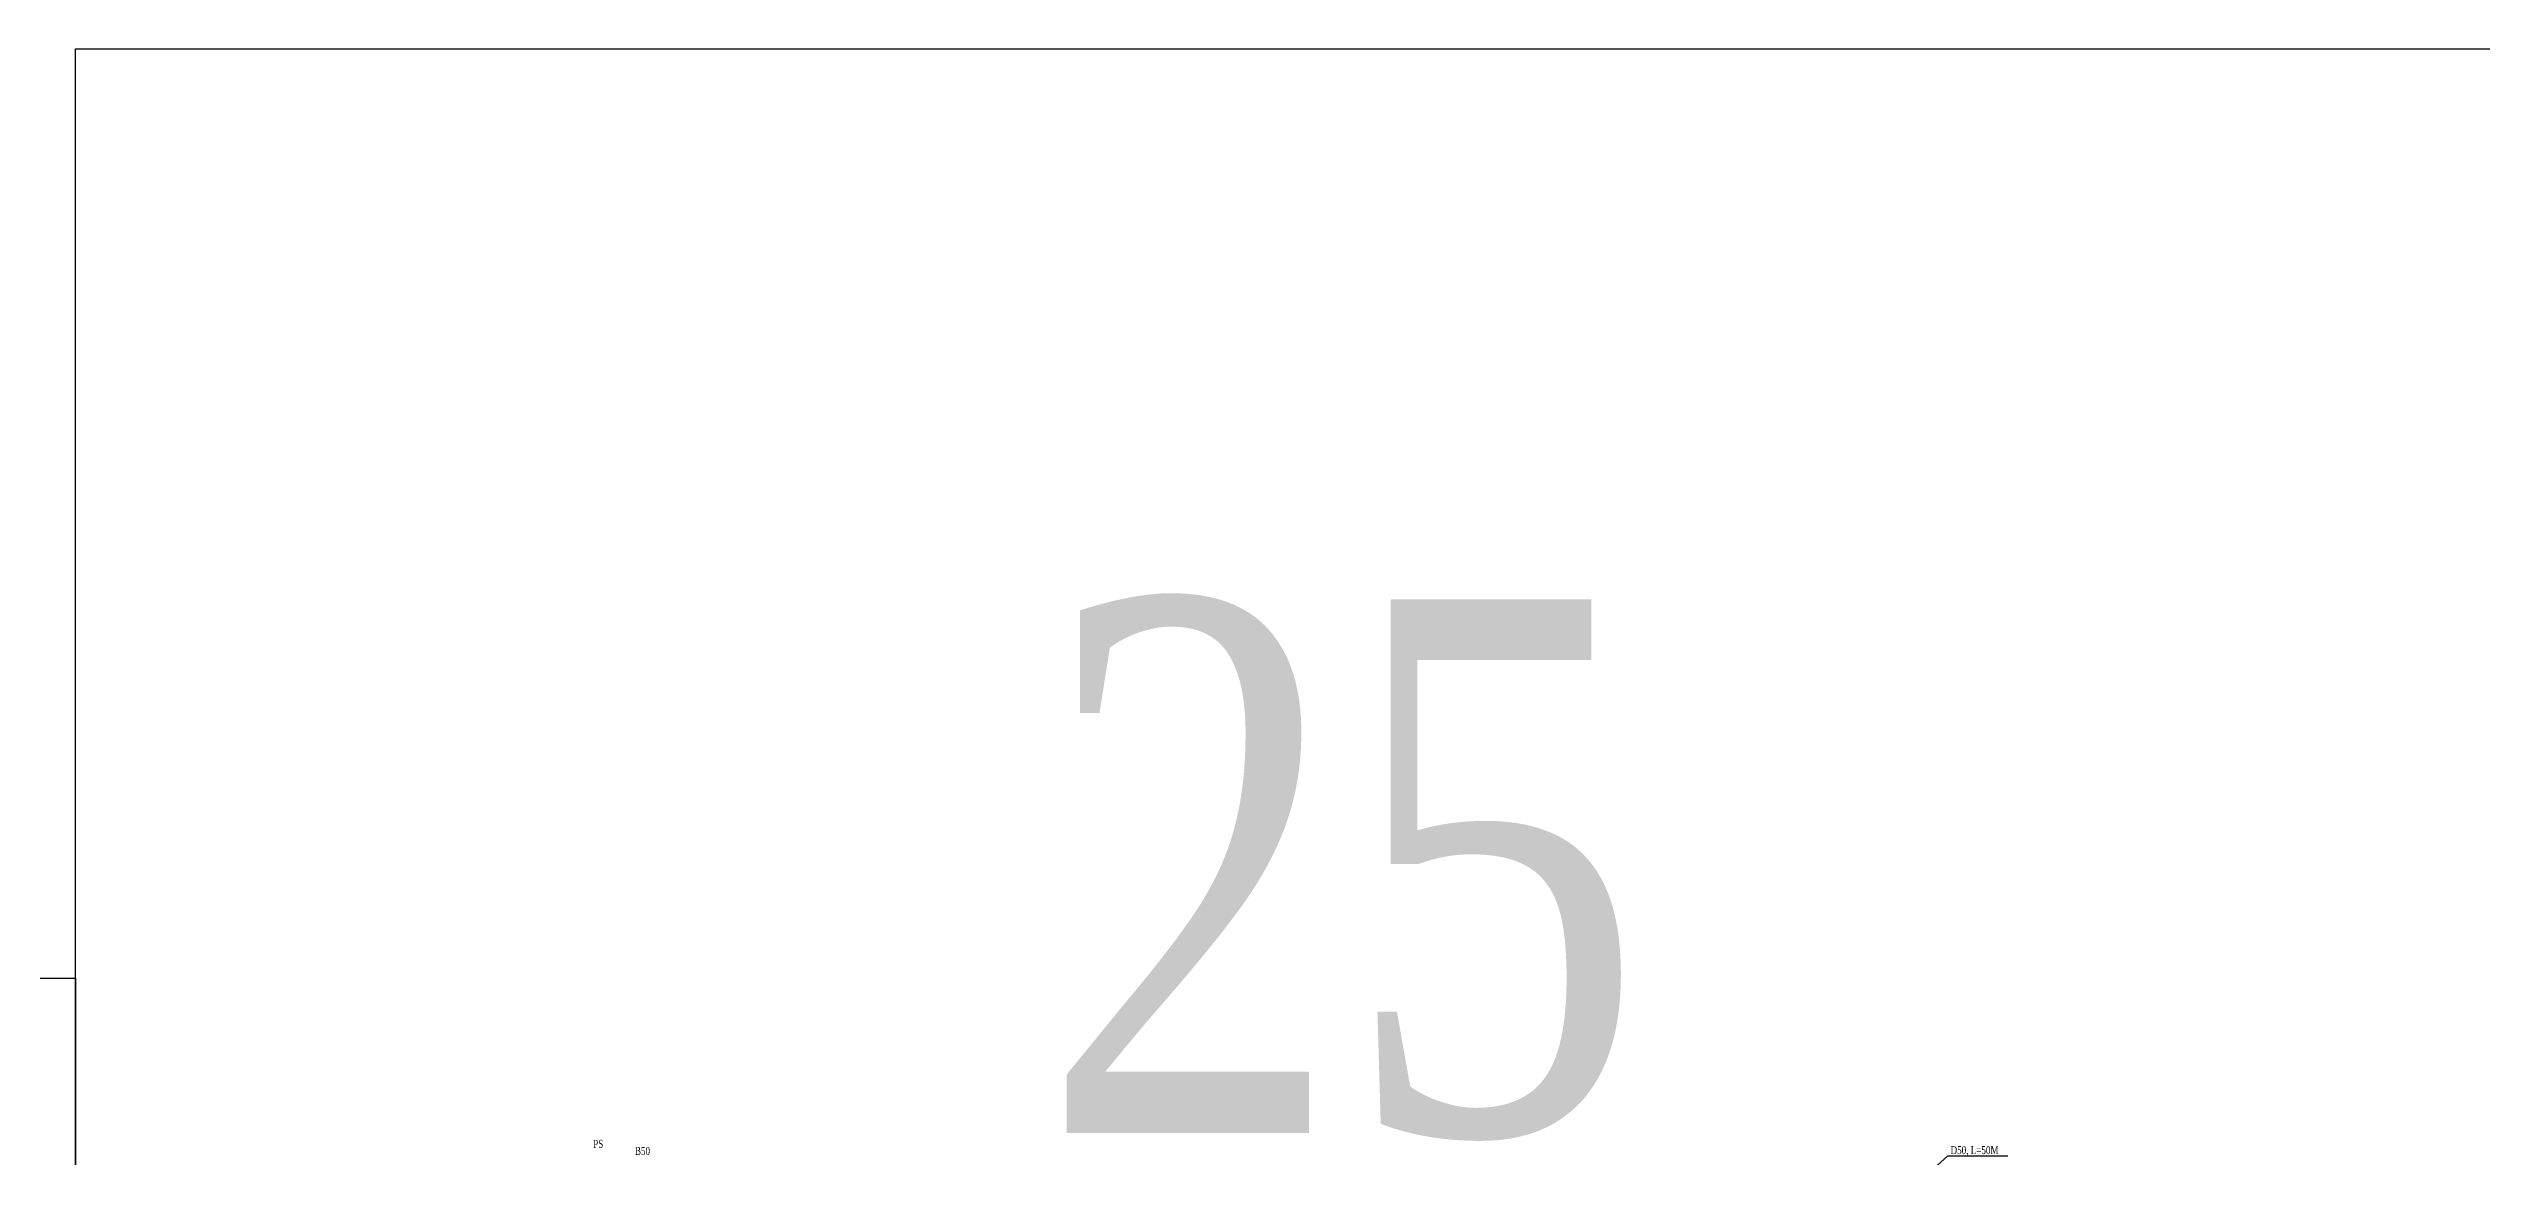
# Model space of a CAD drawing. Extents: x 549410 to 552487, y 2340860 to 2344743.
# Drawn here: x 551515.7 to 551971.8, y 2341419.3 to 2341626.9 of the extents above; entities that cross this region are included whole.
import ezdxf
from ezdxf.enums import TextEntityAlignment as Align

# ---------------------------------------------------------------- set-up
doc = ezdxf.new("R2010")
doc.units = 0
doc.header["$MEASUREMENT"] = 0
doc.layers.add('Text D-L', color=7, linetype='Continuous')
doc.layers.add('Text phu kien', color=2, linetype='Continuous')
doc.styles.add('style1', font='VHTIME.TTF', dxfattribs={"width": 0.75})
doc.styles.add('Text', font='vntimeh.shx', dxfattribs={"width": 0.75, "bigfont": 'vn.shx'})

msp = doc.modelspace()

# ---------------------------------------------------------------- linework, layer by layer
at = {"layer": 'DEFPOINTS'}
for points in [[(551995.78, 2341320.19), (551520.76, 2341320.19), (551520.76, 2341626.86), (551995.78, 2341626.86)], [(551520.76, 2341146.07), (551045.73, 2341146.07), (551045.73, 2341452.73), (551520.76, 2341452.73)]]:
    msp.add_lwpolyline(points, close=True, dxfattribs=at)
at = {"layer": 'Text D-L', "color": 9}
msp.add_lwpolyline([(551863.9, 2341412.3), (551871.8, 2341419.42), (551883.05, 2341419.42)], dxfattribs=at)

# ---------------------------------------------------------------- texts
at = {"layer": 'DEFPOINTS', "style": 'style1', "width": 0.75}
msp.add_text('25', height=100, dxfattribs=at).set_placement((551758.27, 2341473.53), align=Align.MIDDLE)
at = {"layer": 'Text D-L', "color": 1, "style": 'Text', "width": 0.75}
msp.add_text('ps', height=1.5, dxfattribs=at).set_placement((551617.83, 2341420.47), align=Align.BOTTOM_LEFT)
at = {"layer": 'Text D-L', "color": 4, "style": 'Text', "width": 0.75}
msp.add_text('D50, L=50m', height=1.5, dxfattribs=at).set_placement((551872.3, 2341419.3), align=Align.BOTTOM_LEFT)
at = {"layer": 'Text phu kien', "color": 4, "style": 'Text', "width": 0.75}
msp.add_text('B50', height=1.5, dxfattribs=at).set_placement((551627.07, 2341420.34), align=Align.MIDDLE_CENTER)

doc.saveas('drawing.dxf')
